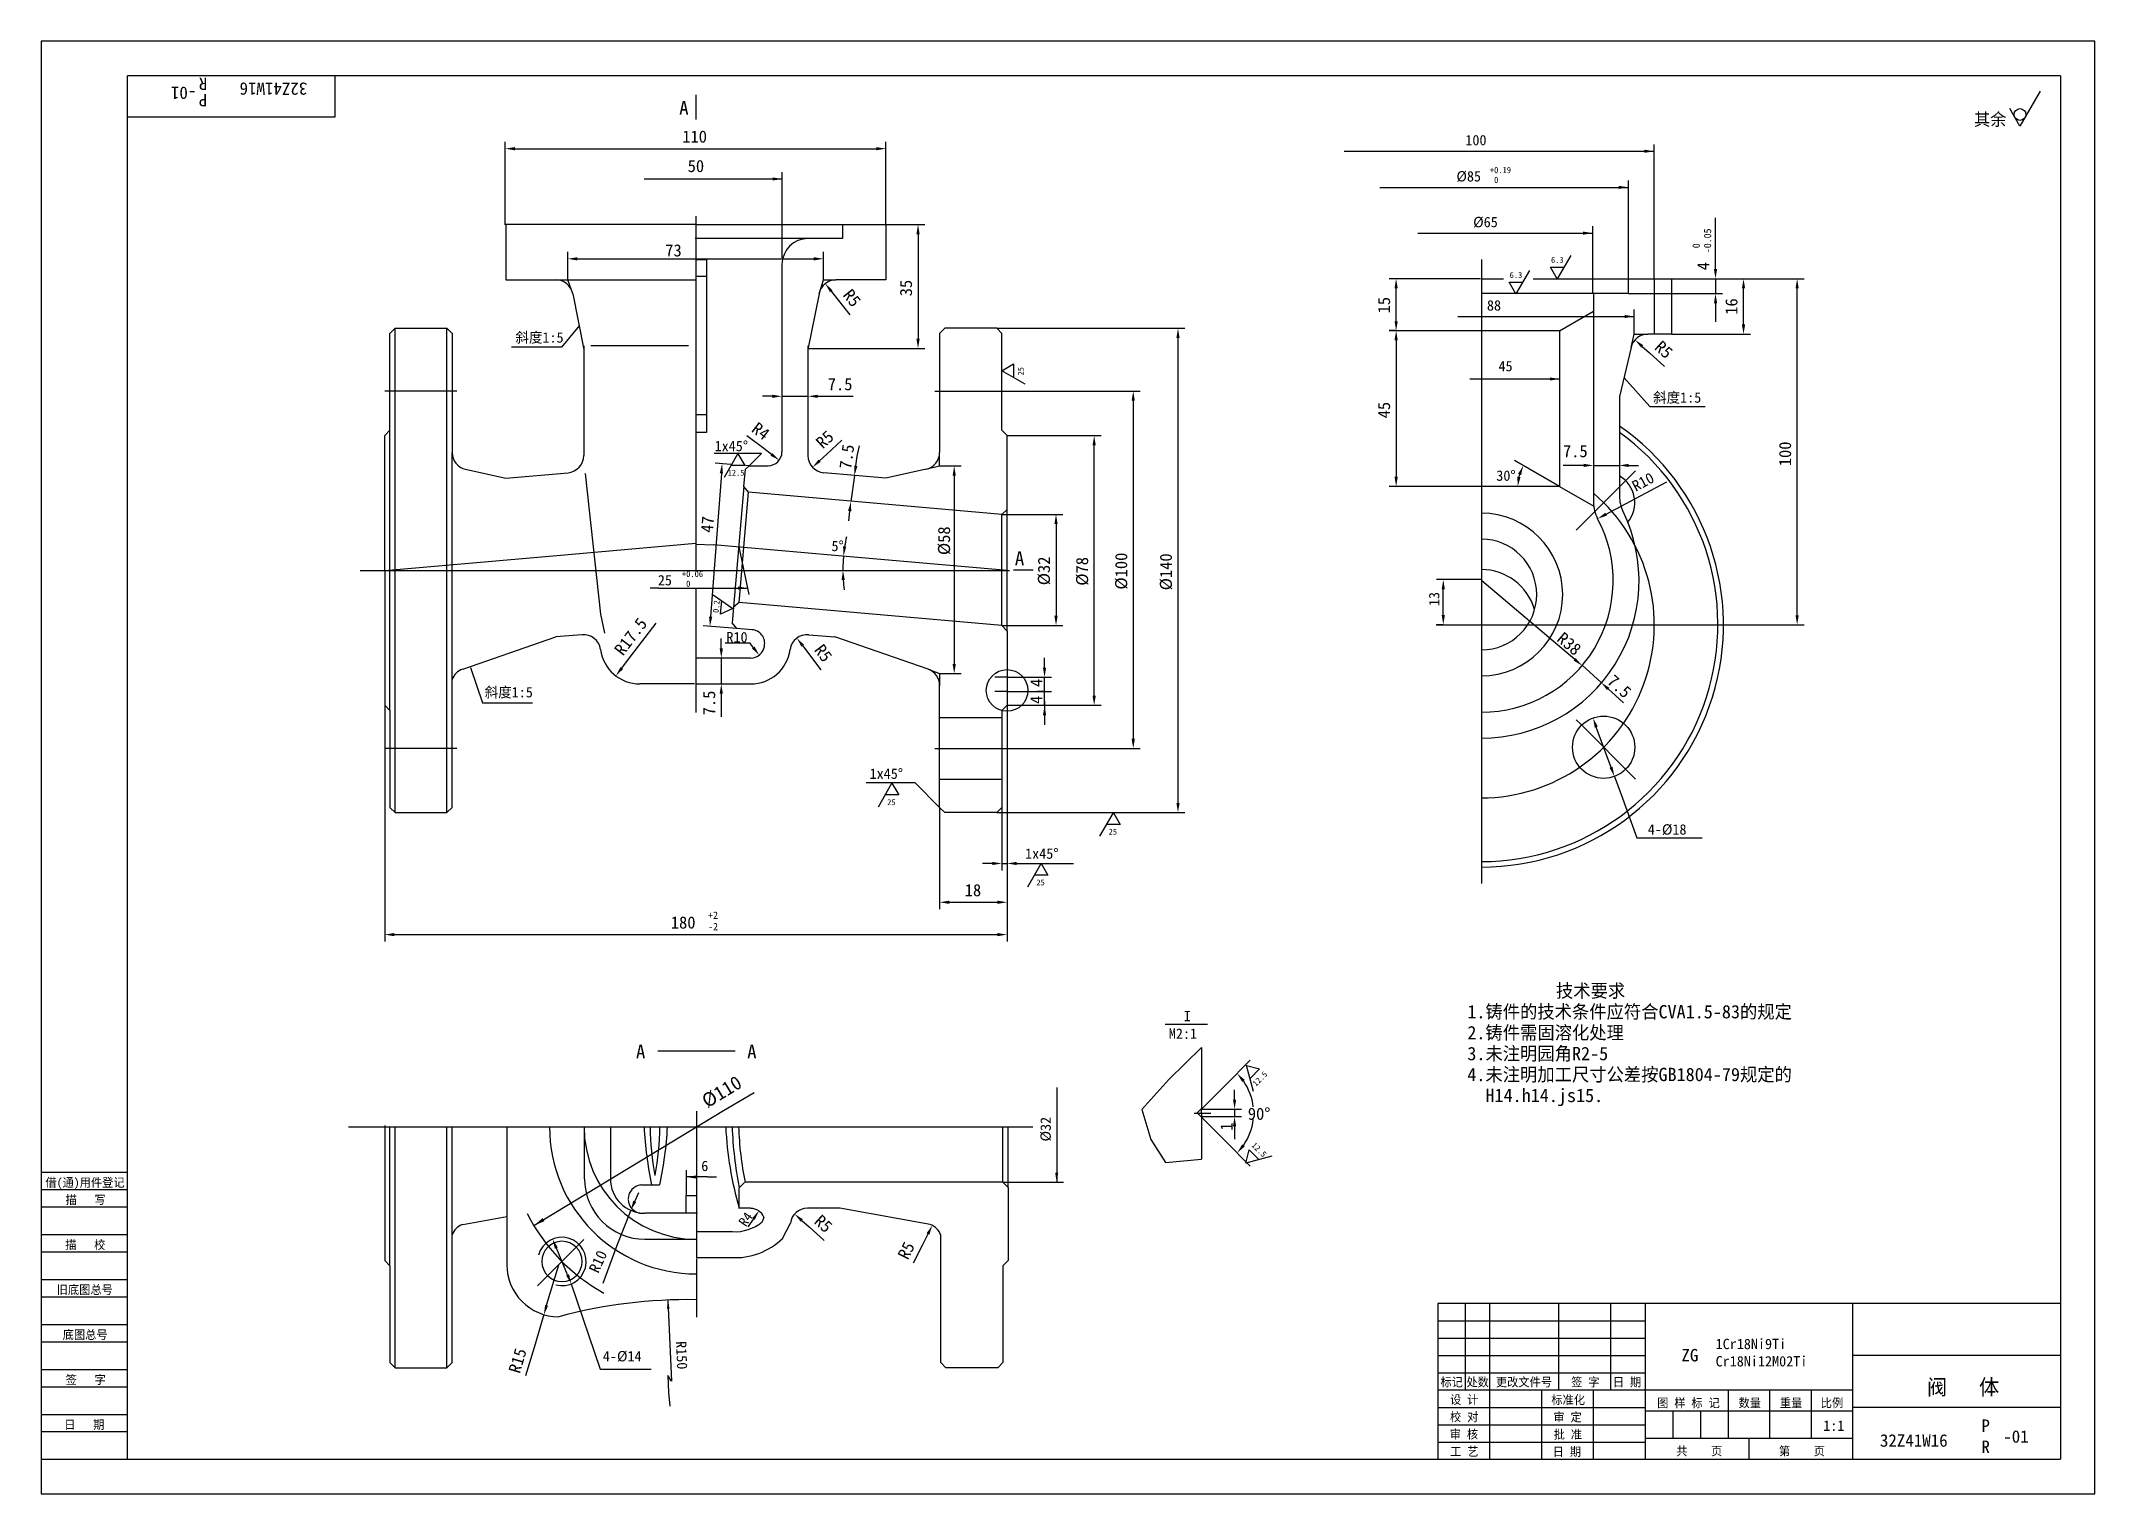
# Model space of a CAD drawing. Header units: metres. Extents: x 0 to 594, y 0 to 420.
import ezdxf

# ---------------------------------------------------------------- set-up
doc = ezdxf.new("R2010")
doc.units = ezdxf.units.M
for name, color, linetype in [('B', 3, 'Continuous'), ('C', 6, 'Continuous'), ('D', 1, 'Continuous'), ('FL', 5, 'Continuous'), ('HA', 5, 'Continuous'), ('T', 7, 'Continuous'), ('TL', 4, 'Continuous')]:
    doc.layers.add(name, color=color, linetype=linetype)

# ---------------------------------------------------------------- blocks, each defined once
blk = doc.blocks.new('TUKUN2')
at = {"layer": 'FL'}
for p, q in [((594, 420), (0, 420)), ((0, 420), (0, 0)), ((594, 0), (594, 420)), ((0, 83), (25, 83)), ((0, 75), (25, 75)), ((0, 70), (25, 70)), ((0, 62), (25, 62)), ((0, 57), (25, 57)), ((412, 30), (412, 55)), ((419, 10), (419, 55)), ((439, 30), (439, 55)), ((454, 30), (454, 55)), ((0, 49), (25, 49)), ((404, 50), (464, 50)), ((0, 44), (25, 44)), ((404, 45), (464, 45)), ((0, 36), (25, 36)), ((404, 40), (464, 40)), ((0, 31), (25, 31)), ((404, 35), (464, 35)), ((449, 10), (449, 30)), ((404, 25), (464, 25)), ((0, 23), (25, 23)), ((0, 18), (25, 18)), ((404, 20), (464, 20)), ((404, 15), (464, 15)), ((0, 0), (594, 0))]:
    blk.add_line(p, q, dxfattribs=at)
at = {"layer": 'TL'}
for p, q in [((584, 410), (25, 410)), ((25, 10), (25, 410)), ((85, 410), (85, 398)), ((584, 410), (584, 10)), ((85, 398), (25, 398)), ((0, 93), (25, 93)), ((0, 88), (25, 88)), ((584, 55), (404, 55)), ((404, 55), (404, 10)), ((464, 10), (464, 55)), ((524, 10), (524, 55)), ((584, 40), (524, 40)), ((524, 30), (404, 30)), ((434, 10), (434, 30)), ((488, 16), (488, 30)), ((500, 16), (500, 30)), ((512, 16), (512, 30)), ((464, 24), (524, 24)), ((472, 16), (472, 24)), ((480, 16), (480, 24)), ((584, 25), (524, 25)), ((524, 16), (464, 16)), ((494, 10), (494, 16)), ((0, 10), (584, 10))]:
    blk.add_line(p, q, dxfattribs=at)
at = {"layer": 'T'}
for s, p in [('借(通)用件登记', (1.26, 88.76)), ('描   写', (7.09, 83.76)), ('描   校', (6.98, 70.76)), ('旧底图总号', (4.52, 57.76)), ('底图总号', (6.25, 44.76)), ('签   字', (7.1, 31.76)), ('标记', (404.71, 31.07)), ('处数', (412.22, 31.07)), ('更改文件号', (420.75, 31.07)), ('签 字', (442.53, 31.07)), ('日 期', (454.57, 31.07)), ('校 对', (407.48, 20.99)), ('设 计', (407.5, 25.99)), ('标准化', (436.77, 25.93)), ('审 定', (437.39, 20.93)), ('图 样 标 记', (467.4, 25.04)), ('数量', (490.92, 25.04)), ('重量', (502.88, 25.04)), ('比例', (514.7, 25.04)), ('日   期', (6.72, 18.76)), ('审 核', (407.41, 15.99)), ('批 准', (437.46, 15.93)), ('工 艺', (407.52, 10.99)), ('日 期', (437.18, 10.93)), ('共    页', (472.91, 11.13)), ('第    页', (502.62, 11.13))]:
    blk.add_text(s, height=2.5, dxfattribs=at).set_placement(p)

msp = doc.modelspace()

# ---------------------------------------------------------------- linework, layer by layer
at = {"layer": 'B'}
for p, q in [((157.16, 91.12), (157.16, 106.12)), ((174.66, 73.62), (189.58, 73.62))]:
    msp.add_line(p, q, dxfattribs=at)
msp.add_arc((174.66, 91.12), 17.5, 180, 270, dxfattribs=at)
at = {"layer": 'C'}
for p, q in [((189.38, 369.41), (189.38, 280.21)), ((416.57, 356.87), (416.57, 226)), ((120.25, 318.83), (99.42, 318.83)), ((258.51, 318.83), (279.34, 318.83)), ((445.39, 280.04), (461.12, 295.76)), ((445.39, 280.04), (443.98, 278.63)), ((149.19, 271.33), (189.38, 274.85)), ((189.38, 274.6), (189.38, 267.11)), ((229.57, 271.33), (194.47, 274.41)), ((99.38, 266.98), (149.19, 271.33)), ((279.38, 266.98), (229.57, 271.33)), ((92.24, 266.98), (280.12, 266.98)), ((189.38, 261.87), (189.38, 241.73)), ((403.47, 251.22), (492.61, 251.22)), ((189.38, 241.64), (189.38, 234.21)), ((189.38, 234.21), (189.38, 225.94)), ((416.57, 225.81), (416.57, 218.62)), ((445.39, 222.39), (443.98, 223.8)), ((445.39, 222.39), (461.12, 206.67)), ((120.25, 215.54), (99.42, 215.54)), ((258.51, 215.54), (279.34, 215.54)), ((416.57, 218.5), (416.57, 176.45)), ((189.54, 110.61), (189.54, 75.82)), ((333.5, 110.1), (338.34, 110.1)), ((88.88, 106.09), (286.82, 106.09)), ((156.99, 73.54), (143.58, 60.13)), ((189.54, 75.6), (189.54, 68.32)), ((189.54, 67.96), (189.54, 51.11))]:
    msp.add_line(p, q, dxfattribs=at)
for centre, radius, start, end in [((416.57, 251.22), 50, 270, 49.57), ((189.54, 106.09), 55, 207.08, 240.91)]:
    msp.add_arc(centre, radius, start, end, dxfattribs=at)
at = {"layer": 'D'}
for p, q in [((578.17, 405.54), (572.32, 395.4)), ((572.32, 395.4), (569.39, 400.47)), ((134.23, 366.88), (134.23, 390.9)), ((137.03, 388.9), (241.53, 388.9)), ((244.33, 366.88), (244.33, 390.9)), ((376.88, 388.15), (466.51, 388.15)), ((466.51, 351.24), (466.51, 390.15)), ((214.37, 357.33), (214.37, 382.14)), ((174.44, 380.14), (214.37, 380.14)), ((387.15, 377.71), (459.07, 377.71)), ((459.07, 351.24), (459.07, 379.71)), ((484.27, 356.91), (484.27, 368.9)), ((244.3, 366.98), (255.63, 366.98)), ((253.63, 364.18), (253.63, 333.93)), ((398.14, 364.48), (448.78, 364.48)), ((448.78, 347.06), (448.78, 366.48)), ((152.31, 350.96), (152.31, 359.06)), ((155.11, 357.06), (223.45, 357.06)), ((226.25, 350.96), (226.25, 359.06)), ((442.38, 358.04), (438.47, 351.28)), ((484.27, 354.11), (484.27, 356.91)), ((153.77, 346.95), (152.31, 350.96)), ((225, 346.95), (226.25, 350.96)), ((226.25, 350.96), (229.9, 350.98)), ((416.3, 351.31), (389.9, 351.31)), ((430.43, 353.66), (426.52, 346.9)), ((438.47, 351.28), (436.52, 354.66)), ((436.52, 354.66), (440.42, 354.66)), ((471.49, 351.31), (486.27, 351.31)), ((484.27, 351.31), (484.27, 346.99)), ((486.27, 351.31), (494.37, 351.31)), ((494.37, 351.31), (509.88, 351.31)), ((228.53, 347.7), (230.27, 345.51)), ((230.27, 345.51), (233.95, 340.86)), ((391.9, 339.03), (391.9, 348.51)), ((426.52, 346.9), (424.57, 350.28)), ((424.57, 350.28), (428.48, 350.28)), ((458.97, 346.99), (486.27, 346.99)), ((492.37, 338.08), (492.37, 348.51)), ((507.88, 254.02), (507.88, 348.51)), ((409.7, 340.38), (460.75, 340.38)), ((460.75, 335.23), (460.75, 342.38)), ((484.27, 344.19), (484.27, 341.39)), ((484.27, 341.39), (484.27, 338.8)), ((155.66, 337.69), (150.53, 331.51)), ((276.38, 336.98), (330.81, 336.98)), ((328.81, 334.18), (328.81, 199.78)), ((391.9, 336.32), (389.9, 336.32)), ((439.17, 336.23), (389.9, 336.23)), ((391.9, 333.52), (391.9, 294.04)), ((459.84, 331.42), (460.75, 335.23)), ((460.75, 335.23), (464.7, 335.28)), ((471.57, 335.28), (494.37, 335.28)), ((150.53, 331.51), (136.06, 331.51)), ((221.83, 331.13), (255.63, 331.13)), ((463.07, 331.75), (465.15, 329.87)), ((465.15, 329.87), (469.55, 325.91)), ((277.88, 324.7), (281.26, 326.65)), ((284.64, 320.8), (277.88, 324.7)), ((281.26, 326.65), (281.26, 322.75)), ((413.26, 322.32), (439.17, 322.32)), ((457.82, 322.65), (465.28, 314.4)), ((211.47, 317.31), (208.67, 317.31)), ((214.27, 317.31), (221.83, 317.31)), ((224.63, 317.31), (227.43, 317.31)), ((227.43, 317.31), (234.85, 317.31)), ((279.34, 318.83), (317.87, 318.83)), ((315.87, 316.03), (315.87, 218.34)), ((465.28, 314.4), (478.69, 314.4)), ((478.69, 314.4), (481.27, 314.4)), ((209.01, 302.21), (204.15, 305.88)), ((227.22, 300.6), (231.57, 304.62)), ((236.02, 299.98), (236.72, 303)), ((279.38, 305.98), (306.57, 305.98)), ((304.57, 230.78), (304.57, 303.18)), ((196.25, 300.78), (194.63, 300.78)), ((199.5, 297.64), (194.96, 297.98)), ((208.33, 300.78), (196.25, 300.78)), ((197.64, 293.93), (201.54, 300.69)), ((203.49, 297.31), (199.59, 297.31)), ((201.54, 300.69), (203.49, 297.31)), ((204.79, 297.24), (203.71, 297.32)), ((204.79, 297.24), (208.33, 300.78)), ((211.24, 300.52), (209.01, 302.21)), ((225.17, 298.69), (227.22, 300.6)), ((235.64, 297.2), (236.02, 299.98)), ((256.29, 296.3), (259.84, 297.2)), ((259.84, 297.2), (259.88, 301.1)), ((259.84, 297.2), (266.09, 297.2)), ((430.51, 296.24), (426.18, 298.74)), ((443.34, 297.33), (440.24, 297.33)), ((446.14, 297.33), (443.34, 297.33)), ((448.94, 297.33), (456.4, 297.33)), ((459.2, 297.33), (462, 297.33)), ((196.75, 295.04), (193.64, 253.6)), ((235.26, 294.43), (234.22, 286.86)), ((264.09, 294.4), (264.09, 239.93)), ((439.17, 291.24), (389.9, 291.24)), ((439.17, 291.24), (430.51, 296.24)), ((462.61, 288.57), (470.19, 292.63)), ((452.64, 283.24), (462.61, 288.57)), ((233.85, 284.09), (233.47, 281.32)), ((277.89, 283.17), (295.53, 283.17)), ((293.53, 280.37), (293.53, 253.85)), ((201.78, 273.77), (204.73, 260)), ((178.66, 261.87), (176.18, 261.87)), ((178.66, 261.87), (204.35, 261.87)), ((416.51, 264.32), (403.54, 264.32)), ((405.54, 254.07), (405.54, 261.52)), ((443.54, 241.26), (416.67, 264)), ((194.41, 259.96), (200.04, 256.01)), ((196.5, 254.36), (196.84, 258.25)), ((200.04, 256.01), (196.5, 254.36)), ((169.63, 240.95), (177.87, 251.76)), ((201.27, 250.22), (191.44, 250.96)), ((277.89, 251.05), (295.53, 251.05)), ((405.54, 251.27), (403.54, 251.27)), ((492.61, 251.22), (509.88, 251.22)), ((196.72, 244.48), (196.72, 247.28)), ((205.04, 245.9), (197.8, 245.9)), ((205.98, 244.69), (205.04, 245.9)), ((220.27, 245.18), (221.95, 242.94)), ((124.21, 238.95), (127.71, 228.66)), ((167.93, 238.72), (169.63, 240.95)), ((196.72, 241.68), (196.72, 234.13)), ((221.95, 242.94), (225.51, 238.21)), ((256.52, 238.41), (259.86, 237.13)), ((290.22, 238.9), (290.22, 241.7)), ((445.66, 239.54), (451.16, 234.59)), ((259.86, 237.13), (259.88, 233.69)), ((259.86, 237.13), (266.09, 237.13)), ((279.65, 236.1), (275.83, 236.1)), ((279.38, 232), (275.83, 232)), ((279.38, 232), (292.22, 232)), ((279.65, 236.1), (292.22, 236.1)), ((290.22, 232), (288.22, 232)), ((290.22, 232), (290.22, 236.1)), ((290.22, 227.9), (290.22, 232)), ((453.24, 232.71), (455.33, 230.84)), ((99.38, 227.98), (99.38, 159.69)), ((127.71, 228.66), (142.08, 228.66)), ((196.72, 231.33), (196.72, 228.53)), ((196.72, 228.53), (196.72, 224.61)), ((279.38, 227.98), (306.57, 227.98)), ((279.38, 227.98), (279.38, 180.26)), ((290.22, 227.9), (288.22, 227.9)), ((290.22, 229.2), (290.22, 226.4)), ((455.33, 230.84), (457.69, 228.72)), ((290.22, 225.1), (290.22, 222.3)), ((454.06, 210.04), (449.79, 221.68)), ((279.34, 215.54), (317.87, 215.54)), ((252.81, 205.55), (238.62, 205.55)), ((242.17, 198.67), (246.08, 205.43)), ((248.03, 202.05), (244.12, 202.05)), ((246.08, 205.43), (248.03, 202.05)), ((259.88, 198.48), (252.81, 205.55)), ((455.02, 207.41), (456.95, 202.15)), ((456.95, 202.15), (461.51, 189.71)), ((259.88, 198.48), (259.88, 169.04)), ((276.38, 196.98), (330.81, 196.98)), ((277.88, 198.48), (277.88, 180.26)), ((306.25, 190.15), (310.15, 196.91)), ((310.15, 196.91), (312.1, 193.53)), ((312.1, 193.53), (308.2, 193.53)), ((461.51, 189.71), (480.45, 189.71)), ((275.08, 182.26), (272.28, 182.26)), ((277.88, 182.26), (279.38, 182.26)), ((279.38, 180.26), (279.38, 169.04)), ((282.18, 182.26), (284.98, 182.26)), ((284.98, 182.26), (298.57, 182.26)), ((285.34, 175.48), (289.24, 182.24)), ((291.19, 178.86), (287.29, 178.86)), ((289.24, 182.24), (291.19, 178.86)), ((262.68, 171.04), (276.58, 171.04)), ((279.38, 169.04), (279.38, 159.69)), ((102.18, 161.69), (276.58, 161.69)), ((325.14, 135.83), (337.32, 135.83)), ((178.36, 128.07), (200.73, 128.07)), ((342.66, 118.29), (349.73, 125.36)), ((350.67, 116.34), (348.65, 123.88)), ((348.65, 123.88), (352.42, 122.87)), ((352.42, 122.87), (349.66, 120.11)), ((197.38, 110.84), (206.25, 116.09)), ((293.73, 117.45), (293.73, 90.08)), ((335.59, 111.22), (342.66, 118.29)), ((345.17, 114.02), (345.17, 116.82)), ((142.51, 77.58), (197.38, 110.84)), ((335.49, 111.22), (347.17, 111.22)), ((335.49, 109.08), (347.17, 109.08)), ((335.59, 108.91), (342.66, 101.84)), ((345.17, 111.22), (345.17, 109.08)), ((342.66, 101.84), (349.73, 94.77)), ((345.17, 106.28), (345.17, 103.48)), ((345.17, 103.48), (345.17, 102.55)), ((348.41, 95.66), (349.42, 99.43)), ((355.95, 97.68), (348.41, 95.66)), ((349.42, 99.43), (352.18, 96.67)), ((186.65, 86.3), (186.65, 93.62)), ((192.72, 91.62), (186.65, 91.62)), ((192.72, 91.62), (195.32, 91.62)), ((278.19, 90.08), (295.73, 90.08)), ((171.69, 84.56), (172.85, 87.11)), ((170.54, 82.01), (166.5, 71.81)), ((206.02, 79.5), (204.43, 77.2)), ((220.01, 79.05), (222.1, 77.18)), ((166.5, 71.81), (162.44, 60.78)), ((222.1, 77.18), (226.5, 73.22)), ((254.9, 71.96), (252.25, 66.66)), ((256.49, 75.13), (254.9, 71.96)), ((146.21, 54.53), (149.7, 66.22)), ((152.27, 63.33), (149.02, 71.07)), ((153.35, 60.74), (161.66, 36.06)), ((181.28, 56), (182.3, 32.57)), ((145.41, 51.84), (142.58, 42.35)), ((142.58, 42.35), (140.13, 34.11)), ((161.66, 36.06), (176.42, 36.06)), ((182.3, 32.57), (181.23, 34.26)), ((181.23, 34.26), (181.45, 29.27)), ((181.45, 29.27), (181.85, 25.36))]:
    msp.add_line(p, q, dxfattribs=at)
msp.add_circle((572.32, 398.78), 1.69, dxfattribs=at)
for centre, radius, start, end in [((439.17, 291.24), 12.09, 163.3, 166.7), ((279.38, 266.98), 47.48, 168.24, 171.62), ((279.38, 266.98), 47.48, 175, 180), ((279.38, 266.98), 47.48, 183.38, 186.76), ((334.43, 110.06), 16.25, 6.5, 35.11), ((334.43, 110.06), 16.25, 324.89, 353.5)]:
    msp.add_arc(centre, radius, start, end, dxfattribs=at)
for points in [[(137.03, 389.36), (137.03, 388.43), (134.23, 388.9)], [(241.53, 389.36), (241.53, 388.43), (244.33, 388.9)], [(463.71, 388.6), (466.51, 388.15), (463.71, 387.7)], [(211.57, 380.59), (214.37, 380.14), (211.57, 379.69)], [(456.27, 378.16), (459.07, 377.71), (456.27, 377.26)], [(253.16, 364.18), (254.1, 364.18), (253.63, 366.98)], [(445.98, 364.93), (448.78, 364.48), (445.98, 364.03)], [(155.11, 357.53), (155.11, 356.59), (152.31, 357.06)], [(223.45, 357.53), (223.45, 356.59), (226.25, 357.06)], [(391.43, 348.51), (392.37, 348.51), (391.9, 351.31)], [(483.81, 354.11), (484.74, 354.11), (484.27, 351.31)], [(491.91, 348.51), (492.84, 348.51), (492.37, 351.31)], [(507.41, 348.51), (508.34, 348.51), (507.88, 351.31)], [(228.17, 347.41), (228.9, 347.99), (226.79, 349.9)], [(483.81, 344.19), (484.74, 344.19), (484.27, 346.99)], [(391.43, 339.03), (392.37, 339.03), (391.9, 336.23)], [(457.95, 340.83), (460.75, 340.38), (457.95, 339.93)], [(253.16, 333.93), (254.1, 333.93), (253.63, 331.13)], [(328.35, 334.18), (329.28, 334.18), (328.81, 336.98)], [(391.43, 333.52), (392.37, 333.52), (391.9, 336.32)], [(462.76, 331.4), (463.38, 332.09), (460.99, 333.62)], [(491.91, 338.08), (492.84, 338.08), (492.37, 335.28)], [(436.37, 322.77), (439.17, 322.32), (436.37, 321.87)], [(211.47, 317.77), (211.47, 316.84), (214.27, 317.31)], [(224.63, 317.77), (224.63, 316.84), (221.83, 317.31)], [(315.4, 316.03), (316.34, 316.03), (315.87, 318.83)], [(304.1, 303.18), (305.03, 303.18), (304.57, 305.98)], [(196.28, 295.07), (197.21, 295), (196.96, 297.83)], [(210.96, 300.15), (211.52, 300.89), (213.48, 298.83)], [(225.49, 298.35), (224.85, 299.03), (223.12, 296.79)], [(235.18, 297.26), (236.1, 297.14), (235.26, 294.43)], [(263.63, 294.4), (264.56, 294.4), (264.09, 297.2)], [(427.16, 294.9), (428.02, 294.53), (428.7, 297.28)], [(446.14, 297.8), (446.14, 296.87), (448.94, 297.33)], [(459.2, 297.8), (459.2, 296.87), (456.4, 297.33)], [(391.43, 294.04), (392.37, 294.04), (391.9, 291.24)], [(427.87, 293.96), (426.94, 294.07), (427.08, 291.24)], [(233.38, 284.15), (234.31, 284.03), (234.22, 286.86)], [(293.07, 280.37), (294, 280.37), (293.53, 283.17)], [(452.86, 282.83), (452.42, 283.65), (450.17, 281.92)], [(232.87, 273.84), (231.95, 273.95), (232.08, 271.12)], [(201.55, 262.32), (204.35, 261.87), (201.55, 261.42)], [(231.52, 264.16), (232.45, 264.19), (231.9, 266.98)], [(405.07, 261.52), (406, 261.52), (405.54, 264.32)], [(193.18, 253.63), (194.11, 253.57), (193.44, 250.81)], [(293.07, 253.85), (294, 253.85), (293.53, 251.05)], [(405.07, 254.07), (406, 254.07), (405.54, 251.27)], [(507.41, 254.02), (508.34, 254.02), (507.88, 251.22)], [(196.25, 244.48), (197.19, 244.48), (196.72, 241.68)], [(205.61, 244.41), (206.35, 244.98), (207.7, 242.48)], [(219.9, 244.9), (220.65, 245.46), (218.59, 247.42)], [(168.3, 238.44), (167.56, 239.01), (166.23, 236.5)], [(263.63, 239.93), (264.56, 239.93), (264.09, 237.13)], [(289.75, 238.9), (290.68, 238.9), (290.22, 236.1)], [(443.23, 240.9), (443.84, 241.61), (445.67, 239.45)], [(196.25, 231.33), (197.19, 231.33), (196.72, 234.13)], [(453.56, 233.05), (452.93, 232.36), (451.16, 234.58)], [(289.75, 225.1), (290.68, 225.1), (290.22, 227.9)], [(304.1, 230.78), (305.03, 230.78), (304.57, 227.98)], [(449.35, 221.52), (450.23, 221.84), (448.83, 224.31)], [(315.4, 218.34), (316.34, 218.34), (315.87, 215.54)], [(453.62, 209.88), (454.49, 210.2), (455.02, 207.41)], [(328.35, 199.78), (329.28, 199.78), (328.81, 196.98)], [(275.08, 182.72), (275.08, 181.79), (277.88, 182.26)], [(282.18, 182.72), (282.18, 181.79), (279.38, 182.26)], [(262.68, 171.51), (262.68, 170.57), (259.88, 171.04)], [(276.58, 171.51), (276.58, 170.57), (279.38, 171.04)], [(102.18, 162.16), (102.18, 161.23), (99.38, 161.69)], [(276.58, 162.16), (276.58, 161.23), (279.38, 161.69)], [(347.37, 119.11), (348.08, 119.71), (345.92, 121.55)], [(344.71, 114.02), (345.64, 114.02), (345.17, 111.22)], [(344.71, 106.28), (345.64, 106.28), (345.17, 109.08)], [(348.08, 100.42), (347.37, 101.02), (345.92, 98.57)], [(189.45, 91.17), (186.65, 91.62), (189.45, 92.07)], [(294.18, 92.88), (293.73, 90.08), (293.28, 92.88)], [(172.12, 84.37), (171.27, 84.76), (170.54, 82.01)], [(145.05, 79.73), (142.51, 77.58), (145.59, 78.84)], [(206.41, 79.24), (205.64, 79.77), (207.62, 81.8)], [(219.7, 78.7), (220.33, 79.4), (217.93, 80.92)], [(256.91, 74.92), (256.08, 75.34), (257.75, 77.64)], [(148.59, 70.89), (149.45, 71.25), (147.94, 73.65)], [(151.84, 63.14), (152.7, 63.51), (153.35, 60.74)], [(146.66, 54.39), (145.77, 54.66), (145.41, 51.84)], [(181.78, 53.55), (181.28, 56), (181, 53.52)]]:
    msp.add_solid(points, dxfattribs=at)
at = {"layer": 'FL'}
msp.add_arc((150.65, 67.2), 7, 255, 165, dxfattribs=at)
at = {"layer": 'HA'}
for p, q in [((335.59, 129.06), (326.2, 119.84)), ((326.2, 119.84), (318.39, 111.13)), ((318.39, 111.13), (320.98, 102.42)), ((320.98, 102.42), (325.16, 95.76)), ((325.16, 95.76), (335.59, 96.78))]:
    msp.add_line(p, q, dxfattribs=at)
msp.add_circle((279.38, 232.27), 6.02, dxfattribs=at)
at = {"layer": 'TL'}
for p, q in [((189.36, 404.45), (189.36, 397.35)), ((134.38, 366.98), (134.38, 350.98)), ((189.38, 366.98), (134.38, 366.98)), ((214.28, 362.93), (189.21, 362.93)), ((189.3, 366.98), (231.65, 366.98)), ((221.78, 362.93), (214.28, 362.93)), ((231.78, 362.93), (221.78, 362.93)), ((231.65, 366.98), (244.3, 366.98)), ((231.78, 366.93), (231.78, 362.93)), ((244.3, 366.98), (244.3, 350.98)), ((189.46, 356.88), (192.46, 356.88)), ((192.46, 356.88), (192.46, 306.88)), ((134.38, 350.98), (149.05, 350.98)), ((148.86, 350.98), (189.54, 350.98)), ((192.47, 351.95), (189.46, 351.95)), ((214.28, 355.43), (214.28, 331.93)), ((244.3, 350.98), (229.9, 350.98)), ((416.57, 351.28), (422.91, 351.28)), ((431.52, 351.28), (458.98, 351.28)), ((458.98, 351.28), (466.56, 351.28)), ((458.99, 351.06), (458.99, 347.06)), ((466.56, 351.31), (466.56, 335.17)), ((466.56, 351.28), (471.57, 351.28)), ((471.57, 351.28), (471.57, 335.28)), ((153.77, 346.95), (156.98, 330.83)), ((225, 346.95), (221.78, 330.83)), ((448.99, 347.06), (416.46, 347.06)), ((458.99, 347.06), (448.99, 347.06)), ((448.99, 347.06), (448.99, 286.64)), ((439.17, 336.23), (448.99, 341.89)), ((100.88, 335.48), (102.38, 336.98)), ((100.88, 307.48), (100.88, 335.48)), ((102.38, 336.98), (117.38, 336.98)), ((102.38, 196.98), (102.38, 336.98)), ((117.38, 336.98), (118.88, 335.48)), ((117.38, 196.98), (117.38, 336.98)), ((118.88, 335.48), (118.88, 300.78)), ((261.38, 336.98), (259.88, 335.48)), ((259.88, 335.48), (259.88, 301.1)), ((276.38, 336.98), (261.38, 336.98)), ((277.88, 335.48), (276.38, 336.98)), ((277.88, 307.48), (277.88, 335.48)), ((439.17, 336.23), (439.17, 291.24)), ((466.56, 335.28), (464.7, 335.28)), ((471.57, 335.28), (466.56, 335.28)), ((156.98, 331.93), (156.98, 300.19)), ((159.04, 332.02), (187.29, 332.02)), ((214.28, 331.93), (214.28, 301.24)), ((221.78, 331.93), (221.78, 300.19)), ((459.84, 331.42), (456.49, 317.22)), ((456.49, 317.22), (456.49, 288.44)), ((192.47, 311.91), (189.46, 311.91)), ((99.38, 305.98), (100.88, 307.48)), ((99.38, 266.98), (99.38, 305.98)), ((100.88, 226.48), (100.88, 307.48)), ((192.46, 306.88), (189.46, 306.88)), ((279.38, 305.98), (277.88, 307.48)), ((279.38, 284.54), (279.38, 305.98)), ((118.88, 235.43), (118.88, 301.1)), ((204.79, 297.24), (203.71, 296.25)), ((204.79, 297.24), (210.28, 297.24)), ((122.79, 296.22), (134.4, 293.63)), ((134.4, 293.63), (152.41, 295.21)), ((157.32, 294.97), (161.83, 254.37)), ((203.27, 291.2), (200.3, 256.33)), ((203.27, 291.2), (203.71, 296.25)), ((204.63, 289.58), (203.27, 291.2)), ((244.36, 293.63), (226.35, 295.21)), ((255.97, 296.22), (244.36, 293.63)), ((439.17, 291.24), (449.05, 285.53)), ((201.93, 257.69), (204.63, 289.58)), ((277.89, 283.17), (204.63, 289.58)), ((189.38, 280.21), (189.38, 274.6)), ((277.89, 283.17), (279.38, 284.54)), ((277.89, 251.05), (277.89, 283.17)), ((279.38, 249.42), (279.38, 284.54)), ((189.38, 274.6), (194.47, 274.41)), ((99.38, 266.98), (99.38, 227.98)), ((286.92, 267), (281.26, 267)), ((200.3, 256.33), (199.91, 251.85)), ((201.93, 257.69), (200.3, 256.33)), ((277.89, 251.05), (201.93, 257.69)), ((161.83, 254.37), (162.97, 248.83)), ((201.27, 250.22), (199.91, 251.85)), ((205.59, 249.84), (201.27, 250.22)), ((277.89, 251.05), (279.38, 249.42)), ((121.93, 238.41), (148.92, 247.75)), ((156.42, 248.4), (148.92, 247.75)), ((222.03, 248.4), (229.52, 247.75)), ((256.52, 238.41), (229.52, 247.75)), ((279.38, 249.42), (279.38, 227.98)), ((205.24, 241.64), (189.3, 241.64)), ((118.88, 198.48), (118.88, 235.43)), ((189.01, 234.14), (173.21, 234.14)), ((189.44, 234.14), (205.24, 234.14)), ((259.88, 224.45), (259.88, 233.69)), ((99.38, 227.98), (100.88, 226.48)), ((100.88, 226.48), (100.88, 198.48)), ((279.38, 227.98), (277.88, 226.48)), ((277.88, 226.48), (277.88, 224.22)), ((259.86, 224.45), (277.74, 224.45)), ((259.88, 206.64), (259.88, 224.45)), ((277.88, 224.22), (277.88, 206.64)), ((259.86, 206.64), (277.74, 206.64)), ((259.88, 198.48), (259.88, 206.64)), ((277.88, 206.64), (277.88, 198.48)), ((100.88, 198.48), (102.38, 196.98)), ((102.38, 196.98), (117.38, 196.98)), ((117.38, 196.98), (118.88, 198.48)), ((261.38, 196.98), (259.88, 198.48)), ((276.38, 196.98), (261.38, 196.98)), ((277.88, 198.48), (276.38, 196.98)), ((335.59, 129.06), (335.59, 111.33)), ((335.49, 111.33), (334.32, 110.17)), ((335.49, 109), (334.32, 110.17)), ((335.59, 110.17), (335.59, 111.26)), ((335.59, 110.17), (335.59, 108.81)), ((335.59, 108.81), (335.59, 96.78)), ((99.38, 106.46), (99.38, 67.46)), ((100.88, 65.96), (100.88, 106.04)), ((102.38, 36.46), (102.38, 106.04)), ((117.38, 36.46), (117.38, 106.04)), ((118.88, 74.91), (118.88, 106.04)), ((134.7, 106.22), (134.7, 66.22)), ((164.66, 106.17), (164.66, 91.12)), ((278.19, 90.08), (278.19, 106.15)), ((279.69, 88.58), (279.69, 106.15)), ((173.48, 89.32), (177.3, 89.32)), ((177.3, 89.32), (178.86, 89.32)), ((201.93, 88.52), (203.43, 90.02)), ((278.19, 90.08), (203.59, 90.08)), ((279.69, 88.58), (278.19, 90.08)), ((186.59, 81.22), (186.59, 86.22)), ((186.59, 86.22), (189.56, 86.22)), ((201.93, 82.52), (201.93, 88.52)), ((279.69, 88.58), (279.69, 67.46)), ((121.93, 77.89), (134.7, 80.17)), ((189.83, 81.12), (174.66, 81.12)), ((205.21, 82.58), (201.93, 82.58)), ((209.05, 80), (208.54, 78.63)), ((214.46, 73.86), (216.7, 78.26)), ((231.05, 82.58), (221.65, 82.58)), ((257.14, 77.89), (231.05, 82.58)), ((118.88, 37.96), (118.88, 74.91)), ((189.44, 73.45), (189.44, 73.45)), ((189.44, 73.45), (189.44, 73.45)), ((189.44, 73.45), (189.54, 73.45)), ((189.5, 75.82), (199.94, 75.82)), ((260.2, 37.96), (260.2, 74.91)), ((99.38, 67.46), (100.88, 65.96)), ((100.88, 65.96), (100.88, 37.96)), ((189.5, 68.32), (201.13, 68.32)), ((279.69, 67.46), (278.19, 65.96)), ((278.19, 65.96), (278.19, 37.96)), ((100.88, 37.96), (102.38, 36.46)), ((102.38, 36.46), (117.38, 36.46)), ((117.38, 36.46), (118.88, 37.96)), ((261.69, 36.46), (260.2, 37.96)), ((276.69, 36.46), (261.69, 36.46)), ((278.19, 37.96), (276.69, 36.46))]:
    msp.add_line(p, q, dxfattribs=at)
for points in [[(209.21, 245.1, 0.45), (205.59, 249.84, 0.45)], [(174.39, 106.15, 0.04), (176.59, 89.32, 0.06)], [(176.14, 106.09, 0.04), (177.53, 92.04, 0.04)], [(178.9, 106.15, -0.04), (177.51, 92.11, -0.04)], [(181.06, 106.15, -0.04), (178.86, 89.32, -0.06)], [(198.01, 106.15, 0.06), (201.93, 82.58, 0.06)], [(199.86, 106.15, 0.04), (201.93, 88.52, 0.04)], [(201.74, 106.15, 0.04), (203.59, 90.05, 0.04)], [(199.94, 75.82, 0.19), (208.54, 78.63, 0.21)], [(209.05, 80, 0.31), (205.25, 82.52, 0.37)], [(156.48, 67.2, 1), (144.81, 67.2, 1), (156.48, 67.2, 1)], [(199.54, 68.33, 0.21), (214.46, 73.86, 0.21)], [(189.44, 56.14, 0.07), (149.7, 51.22, 0.07)]]:
    msp.add_lwpolyline(points, format="xyb", dxfattribs=at)
msp.add_circle((451.92, 215.86), 9, dxfattribs=at)
for centre, radius, start, end in [((221.78, 355.43), 7.5, 90, 180), ((148.86, 345.98), 5, 11.27, 90), ((229.9, 345.98), 5, 90, 168.73), ((464.7, 330.28), 5, 90, 166.74), ((416.57, 251.22), 70, 270, 55.23), ((416.46, 251.3), 68.5, 270.09, 54.24), ((123.88, 301.1), 5, 180, 257.44), ((151.98, 300.19), 5, 275, 360), ((210.28, 301.24), 4, 270, 0), ((226.78, 300.19), 5, 180, 265), ((254.88, 301.1), 5, 282.56, 0), ((451.92, 286.57), 9, 320.92, 59.5), ((458.99, 286.64), 10, 180, 208.14), ((466.49, 288.44), 10, 180, 206.14), ((416.67, 264), 45.5, 269.88, 26.14), ((416.57, 260.01), 23.5, 270, 90), ((416.67, 264), 38, 269.85, 28.14), ((416.57, 260.01), 16, 270, 90), ((416.57, 251.22), 16, 15.95, 90), ((156.85, 243.42), 5, 7.72, 95), ((173.21, 245.64), 11.5, 187.72, 270), ((205.24, 245.64), 4, 270, 352.28), ((205.24, 245.64), 11.5, 270, 352.28), ((221.59, 243.42), 5, 85, 172.28), ((123.56, 233.69), 5, 109.08, 159.58), ((254.88, 233.69), 5, 0, 70.92), ((189.54, 106.09), 42.5, 180, 270), ((189.54, 106.09), 32.5, 180, 270), ((174.66, 91.12), 10, 180, 270), ((173.83, 85.34), 4, 95, 180), ((173.83, 85.12), 4, 180, 270), ((123.56, 73.17), 5, 109.08, 159.58), ((221.65, 77.58), 5, 90, 172.21), ((255.51, 73.17), 5, 20.42, 70.92), ((149.7, 66.22), 15, 180, 270)]:
    msp.add_arc(centre, radius, start, end, dxfattribs=at)

# ---------------------------------------------------------------- block references
at = {"layer": 'D'}
msp.add_blockref('TUKUN2', (0, 0), dxfattribs=at)

# ---------------------------------------------------------------- texts
for s, height, rotation, p in [('-01', 3.6, 180, (44.9, 406.79)), ('R', 3.6, 180, (48.07, 409.45)), ('P', 3.6, 180, (48.07, 404.71)), ('32Z41W16', 3.6, 180, (77, 408)), ('-0.05', 2.1, 90, (483.01, 358.69)), (' 0', 2.1, 90, (479.72, 358.69)), ('35', 3.5, 90, (251.88, 346.22)), ('4', 3.5, 90, (482.52, 353.74)), ('R5', 3.5, 308.39, (231.7, 346.52)), ('15', 3.5, 90, (390.15, 341.27)), ('16', 3.5, 90, (490.62, 340.88)), ('R5', 3.5, 317.99, (466.39, 331.11)), ('25', 1.7, 90, (284.19, 323.33)), ('45', 3.5, 90, (390.15, 310.94)), ('R4', 3.5, 322.93, (205.2, 307.28)), ('R5', 3.5, 42.81, (226.1, 301.94)), ('7.5', 3.5, 82.21, (234.26, 296.08)), ('100', 3.5, 90, (506.13, 297.1)), ('R10', 3.15, 28.14, (461.22, 289.69)), ('47', 3.5, 85.72, (194.27, 277.76)), ('%%c58', 3.5, 90, (262.89, 271.41)), ('%%c32', 3.5, 90, (291.78, 262.69)), ('%%c78', 3.5, 90, (302.82, 262.56)), ('%%c100', 3.5, 90, (314.12, 261.44)), ('%%C140', 3.5, 90, (327.06, 261.23)), ('0.2', 1.7, 85, (195.96, 254.64)), ('13', 3, 90, (404.39, 256.66)), ('R17.5', 3.5, 52.68, (168.29, 242.08)), ('R5', 3.5, 306.87, (223.41, 243.92)), ('R38', 3.5, 319.76, (438.11, 246.76)), ('7.5', 3.5, 90, (194.97, 225.08)), ('4', 3.5, 90, (289.62, 233.27)), ('7.5', 3.5, 318.05, (452.66, 234.55)), ('4', 3.5, 90, (289.58, 228.37)), ('%%c110', 4, 31.23, (192.66, 111.44)), ('12.5', 1.7, 45, (351.39, 117.7)), ('%%c32', 3, 90, (292.02, 101.89)), ('1', 3.5, 90, (344.59, 105.01)), ('12.5', 1.7, 315, (349.96, 100.63)), ('R4', 2.8, 55.24, (203.81, 77.05)), ('R5', 3.5, 318.03, (223.33, 78.42)), ('R5', 3.5, 63.4, (250.69, 67.44)), ('R10', 3.15, 65.61, (161.17, 63.6)), ('R15', 3.5, 73.41, (138.45, 34.61)), ('R150', 3, 272.5, (183.62, 44.1))]:
    msp.add_text(s, height=height, rotation=rotation, dxfattribs=at).set_placement(p)
for s, height, p in [('A', 4, (184.55, 398.7)), ('其余', 3.6, (559.04, 395.56)), ('110', 3.5, (185.44, 390.65)), ('100', 3, (411.92, 389.87)), ('50', 3.5, (187, 382.14)), ('%%C85', 3, (409.34, 379.42)), ('+0.19', 1.8, (419.01, 381.82)), (' 0', 1.8, (419.01, 379)), ('%%c65', 3, (414.19, 366.19)), ('73', 3.5, (180.52, 357.75)), ('6.3', 1.7, (436.69, 355.89)), ('6.3', 1.7, (424.74, 351.51)), ('88', 3, (418.16, 342.09)), ('斜度1:5', 3, (137.2, 332.83)), ('45', 3, (421.5, 324.54)), ('7.5', 3.5, (227.52, 319.06)), ('斜度1:5', 3, (466.23, 315.46)), ('1x45%%d', 3, (194.79, 301.44)), ('7.5', 3.5, (440.15, 299.7)), ('12.5', 1.7, (198.57, 294.38)), ('30%%d', 3, (420.87, 292.88)), ('5%%d', 3, (228.6, 272.55)), ('A', 4, (281.63, 268.48)), ('25', 3, (178.38, 262.65)), ('+0.06', 1.8, (185.34, 265.05)), (' 0', 1.8, (185.34, 262.23)), ('R10', 3, (198.21, 246.18)), ('斜度1:5', 3, (128.31, 230.27)), ('1x45%%d', 3, (239.61, 206.72)), ('25', 1.7, (244.7, 199.12)), ('25', 1.7, (308.77, 190.6)), ('4-%%c18', 3, (464.69, 190.6)), ('1x45%%d', 3, (284.59, 183.61)), ('18', 3.5, (267.13, 172.79)), ('25', 1.7, (287.86, 175.93)), ('180', 3.5, (182.13, 163.44)), ('+2', 2.1, (192.92, 166.24)), ('-2', 2.1, (192.92, 162.95)), ('技术要求', 3.85, (438.13, 143.53)), ('I', 3, (330.49, 136.65)), ('1.铸件的技术条件应符合CVA1.5-83的规定', 3.85, (412.49, 137.48)), ('M2:1', 3, (326.16, 131.56)), ('2.铸件需固溶化处理', 3.85, (412.49, 131.43)), ('A', 4, (172.05, 125.88)), ('A', 4, (204.21, 125.88)), ('3.未注明园角R2-5', 3.85, (412.49, 125.38)), ('4.未注明加工尺寸公差按GB1804-79规定的', 3.85, (412.49, 119.33)), ('  H14.h14.js15.', 3.85, (412.49, 113.28)), ('90%%D', 3.5, (349.01, 108.15)), ('6', 3, (190.93, 93.33)), ('ZG', 3.6, (474.41, 38.31)), ('1Cr18Ni9Ti', 3, (484.3, 41.85)), ('4-%%c14', 3, (162.48, 38.32)), ('Cr18Ni12M02Ti', 3, (484.3, 36.85)), ('阀   体', 4.5, (545.43, 28.63)), ('1:1', 3, (515.42, 18.23)), ('P', 3.6, (561.17, 17.93)), ('-01', 3.6, (567.49, 14.79)), ('32Z41W16', 3.6, (531.82, 13.65)), ('R', 3.6, (561.17, 11.83))]:
    msp.add_text(s, height=height, dxfattribs=at).set_placement(p)

doc.saveas('drawing.dxf')
